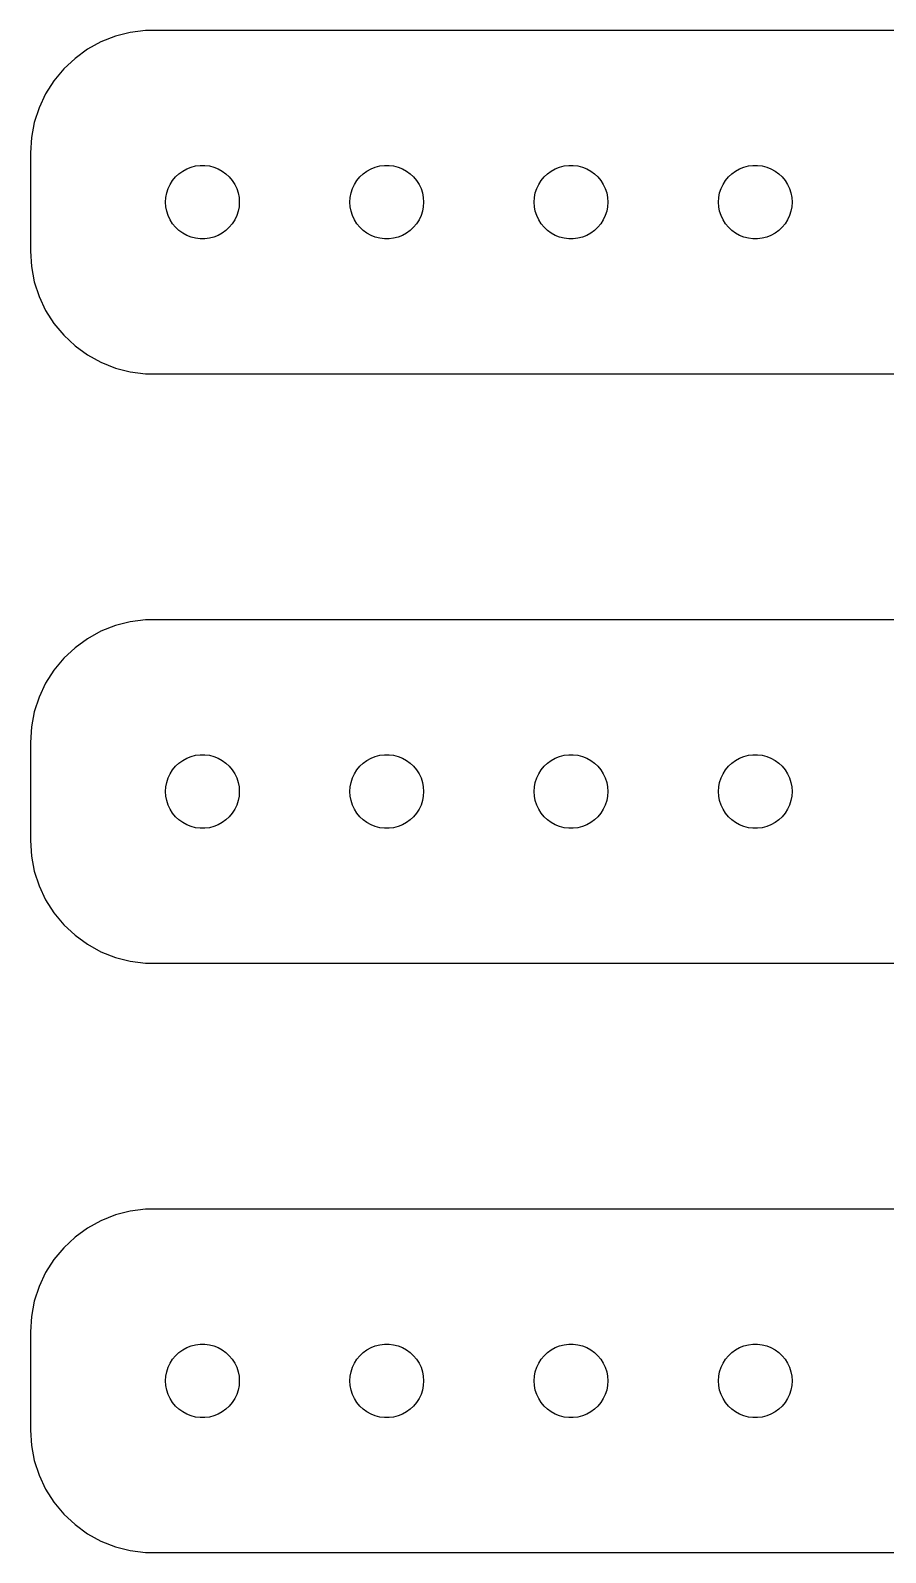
# Model space of a CAD drawing. Header units: metres. Extents: x -142 to 142, y 41 to 103.
# Drawn here: x -142 to -107.2, y 41 to 103 of the extents above; entities that cross this region are included whole.
import ezdxf

# ---------------------------------------------------------------- set-up
doc = ezdxf.new("R2010")
doc.units = ezdxf.units.M

msp = doc.modelspace()

# ---------------------------------------------------------------- linework, layer by layer
for p, q in [((-137.937, 102.911), (-138.545, 102.755)), ((-137.314, 102.99), (-137.937, 102.911)), ((137.314, 102.99), (-137.314, 102.99)), ((-139.129, 102.524), (-139.679, 102.222)), ((-138.545, 102.755), (-139.129, 102.524)), ((-140.187, 101.853), (-140.645, 101.423)), ((-139.679, 102.222), (-140.187, 101.853)), ((-140.645, 101.423), (-141.045, 100.939)), ((-141.382, 100.409), (-141.649, 99.8406)), ((-141.045, 100.939), (-141.382, 100.409)), ((-141.649, 99.8406), (-141.843, 99.2434)), ((-141.843, 99.2434), (-141.961, 98.6267)), ((-141.961, 98.6267), (-142, 98)), ((-142, 98), (-142, 94)), ((-135.804, 97.2665), (-135.639, 97.3572)), ((-135.639, 97.3572), (-135.464, 97.4266)), ((-135.464, 97.4266), (-135.281, 97.4734)), ((-135.281, 97.4734), (-135.094, 97.497)), ((-135.094, 97.497), (-134.906, 97.497)), ((-134.906, 97.497), (-134.719, 97.4734)), ((-134.719, 97.4734), (-134.536, 97.4266)), ((-134.536, 97.4266), (-134.361, 97.3572)), ((-134.361, 97.3572), (-134.196, 97.2665)), ((-128.304, 97.2665), (-128.139, 97.3572)), ((-128.139, 97.3572), (-127.964, 97.4266)), ((-127.964, 97.4266), (-127.781, 97.4734)), ((-127.781, 97.4734), (-127.594, 97.497)), ((-127.594, 97.497), (-127.406, 97.497)), ((-127.406, 97.497), (-127.219, 97.4734)), ((-127.219, 97.4734), (-127.036, 97.4266)), ((-127.036, 97.4266), (-126.861, 97.3572)), ((-126.861, 97.3572), (-126.696, 97.2665)), ((-120.804, 97.2665), (-120.639, 97.3572)), ((-120.639, 97.3572), (-120.464, 97.4266)), ((-120.464, 97.4266), (-120.281, 97.4734)), ((-120.281, 97.4734), (-120.094, 97.497)), ((-120.094, 97.497), (-119.906, 97.497)), ((-119.906, 97.497), (-119.719, 97.4734)), ((-119.719, 97.4734), (-119.536, 97.4266)), ((-119.536, 97.4266), (-119.361, 97.3572)), ((-119.361, 97.3572), (-119.196, 97.2665)), ((-113.304, 97.2665), (-113.139, 97.3572)), ((-113.139, 97.3572), (-112.964, 97.4266)), ((-112.964, 97.4266), (-112.781, 97.4734)), ((-112.781, 97.4734), (-112.594, 97.497)), ((-112.594, 97.497), (-112.406, 97.497)), ((-112.406, 97.497), (-112.219, 97.4734)), ((-112.219, 97.4734), (-112.036, 97.4266)), ((-112.036, 97.4266), (-111.861, 97.3572)), ((-111.861, 97.3572), (-111.696, 97.2665)), ((-136.395, 96.5522), (-136.314, 96.7226)), ((-136.314, 96.7226), (-136.214, 96.8817)), ((-136.214, 96.8817), (-136.093, 97.0268)), ((-136.093, 97.0268), (-135.956, 97.1558)), ((-135.956, 97.1558), (-135.804, 97.2665)), ((-134.196, 97.2665), (-134.044, 97.1558)), ((-134.044, 97.1558), (-133.907, 97.0268)), ((-133.907, 97.0268), (-133.786, 96.8817)), ((-133.786, 96.8817), (-133.686, 96.7226)), ((-133.686, 96.7226), (-133.605, 96.5522)), ((-128.895, 96.5522), (-128.814, 96.7226)), ((-128.814, 96.7226), (-128.714, 96.8817)), ((-128.714, 96.8817), (-128.593, 97.0268)), ((-128.593, 97.0268), (-128.456, 97.1558)), ((-128.456, 97.1558), (-128.304, 97.2665)), ((-126.696, 97.2665), (-126.544, 97.1558)), ((-126.544, 97.1558), (-126.407, 97.0268)), ((-126.407, 97.0268), (-126.286, 96.8817)), ((-126.286, 96.8817), (-126.186, 96.7226)), ((-126.186, 96.7226), (-126.105, 96.5522)), ((-121.395, 96.5522), (-121.314, 96.7226)), ((-121.314, 96.7226), (-121.214, 96.8817)), ((-121.214, 96.8817), (-121.093, 97.0268)), ((-121.093, 97.0268), (-120.956, 97.1558)), ((-120.956, 97.1558), (-120.804, 97.2665)), ((-119.196, 97.2665), (-119.044, 97.1558)), ((-119.044, 97.1558), (-118.907, 97.0268)), ((-118.907, 97.0268), (-118.786, 96.8817)), ((-118.786, 96.8817), (-118.686, 96.7226)), ((-118.686, 96.7226), (-118.605, 96.5522)), ((-113.895, 96.5522), (-113.814, 96.7226)), ((-113.814, 96.7226), (-113.714, 96.8817)), ((-113.714, 96.8817), (-113.593, 97.0268)), ((-113.593, 97.0268), (-113.456, 97.1558)), ((-113.456, 97.1558), (-113.304, 97.2665)), ((-111.696, 97.2665), (-111.544, 97.1558)), ((-111.544, 97.1558), (-111.407, 97.0268)), ((-111.407, 97.0268), (-111.286, 96.8817)), ((-111.286, 96.8817), (-111.186, 96.7226)), ((-111.186, 96.7226), (-111.105, 96.5522)), ((-136.5, 96), (-136.488, 96.188)), ((-136.488, 96.188), (-136.453, 96.373)), ((-136.453, 96.373), (-136.395, 96.5522)), ((-133.605, 96.5522), (-133.547, 96.373)), ((-133.547, 96.373), (-133.512, 96.188)), ((-133.512, 96.188), (-133.5, 96)), ((-129, 96), (-128.988, 96.188)), ((-128.988, 96.188), (-128.953, 96.373)), ((-128.953, 96.373), (-128.895, 96.5522)), ((-126.105, 96.5522), (-126.047, 96.373)), ((-126.047, 96.373), (-126.012, 96.188)), ((-126.012, 96.188), (-126, 96)), ((-121.5, 96), (-121.488, 96.188)), ((-121.488, 96.188), (-121.453, 96.373)), ((-121.453, 96.373), (-121.395, 96.5522)), ((-118.605, 96.5522), (-118.547, 96.373)), ((-118.547, 96.373), (-118.512, 96.188)), ((-118.512, 96.188), (-118.5, 96)), ((-114, 96), (-113.988, 96.188)), ((-113.988, 96.188), (-113.953, 96.373)), ((-113.953, 96.373), (-113.895, 96.5522)), ((-111.105, 96.5522), (-111.047, 96.373)), ((-111.047, 96.373), (-111.012, 96.188)), ((-111.012, 96.188), (-111, 96)), ((-136.488, 95.812), (-136.5, 96)), ((-136.453, 95.627), (-136.488, 95.812)), ((-136.395, 95.4478), (-136.453, 95.627)), ((-133.547, 95.627), (-133.605, 95.4478)), ((-133.512, 95.812), (-133.547, 95.627)), ((-133.5, 96), (-133.512, 95.812)), ((-128.988, 95.812), (-129, 96)), ((-128.953, 95.627), (-128.988, 95.812)), ((-128.895, 95.4478), (-128.953, 95.627)), ((-126.047, 95.627), (-126.105, 95.4478)), ((-126.012, 95.812), (-126.047, 95.627)), ((-126, 96), (-126.012, 95.812)), ((-121.488, 95.812), (-121.5, 96)), ((-121.453, 95.627), (-121.488, 95.812)), ((-121.395, 95.4478), (-121.453, 95.627)), ((-118.547, 95.627), (-118.605, 95.4478)), ((-118.512, 95.812), (-118.547, 95.627)), ((-118.5, 96), (-118.512, 95.812)), ((-113.988, 95.812), (-114, 96)), ((-113.953, 95.627), (-113.988, 95.812)), ((-113.895, 95.4478), (-113.953, 95.627)), ((-111.047, 95.627), (-111.105, 95.4478)), ((-111.012, 95.812), (-111.047, 95.627)), ((-111, 96), (-111.012, 95.812)), ((-136.314, 95.2774), (-136.395, 95.4478)), ((-136.214, 95.1183), (-136.314, 95.2774)), ((-136.093, 94.9732), (-136.214, 95.1183)), ((-135.956, 94.8442), (-136.093, 94.9732)), ((-135.804, 94.7335), (-135.956, 94.8442)), ((-134.044, 94.8442), (-134.196, 94.7335)), ((-133.907, 94.9732), (-134.044, 94.8442)), ((-133.786, 95.1183), (-133.907, 94.9732)), ((-133.686, 95.2774), (-133.786, 95.1183)), ((-133.605, 95.4478), (-133.686, 95.2774)), ((-128.814, 95.2774), (-128.895, 95.4478)), ((-128.714, 95.1183), (-128.814, 95.2774)), ((-128.593, 94.9732), (-128.714, 95.1183)), ((-128.456, 94.8442), (-128.593, 94.9732)), ((-128.304, 94.7335), (-128.456, 94.8442)), ((-126.544, 94.8442), (-126.696, 94.7335)), ((-126.407, 94.9732), (-126.544, 94.8442)), ((-126.286, 95.1183), (-126.407, 94.9732)), ((-126.186, 95.2774), (-126.286, 95.1183)), ((-126.105, 95.4478), (-126.186, 95.2774)), ((-121.314, 95.2774), (-121.395, 95.4478)), ((-121.214, 95.1183), (-121.314, 95.2774)), ((-121.093, 94.9732), (-121.214, 95.1183)), ((-120.956, 94.8442), (-121.093, 94.9732)), ((-120.804, 94.7335), (-120.956, 94.8442)), ((-119.044, 94.8442), (-119.196, 94.7335)), ((-118.907, 94.9732), (-119.044, 94.8442)), ((-118.786, 95.1183), (-118.907, 94.9732)), ((-118.686, 95.2774), (-118.786, 95.1183)), ((-118.605, 95.4478), (-118.686, 95.2774)), ((-113.814, 95.2774), (-113.895, 95.4478)), ((-113.714, 95.1183), (-113.814, 95.2774)), ((-113.593, 94.9732), (-113.714, 95.1183)), ((-113.456, 94.8442), (-113.593, 94.9732)), ((-113.304, 94.7335), (-113.456, 94.8442)), ((-111.544, 94.8442), (-111.696, 94.7335)), ((-111.407, 94.9732), (-111.544, 94.8442)), ((-111.286, 95.1183), (-111.407, 94.9732)), ((-111.186, 95.2774), (-111.286, 95.1183)), ((-111.105, 95.4478), (-111.186, 95.2774)), ((-135.639, 94.6428), (-135.804, 94.7335)), ((-135.464, 94.5734), (-135.639, 94.6428)), ((-135.281, 94.5266), (-135.464, 94.5734)), ((-135.094, 94.503), (-135.281, 94.5266)), ((-134.906, 94.503), (-135.094, 94.503)), ((-134.719, 94.5266), (-134.906, 94.503)), ((-134.536, 94.5734), (-134.719, 94.5266)), ((-134.361, 94.6428), (-134.536, 94.5734)), ((-134.196, 94.7335), (-134.361, 94.6428)), ((-128.139, 94.6428), (-128.304, 94.7335)), ((-127.964, 94.5734), (-128.139, 94.6428)), ((-127.781, 94.5266), (-127.964, 94.5734)), ((-127.594, 94.503), (-127.781, 94.5266)), ((-127.406, 94.503), (-127.594, 94.503)), ((-127.219, 94.5266), (-127.406, 94.503)), ((-127.036, 94.5734), (-127.219, 94.5266)), ((-126.861, 94.6428), (-127.036, 94.5734)), ((-126.696, 94.7335), (-126.861, 94.6428)), ((-120.639, 94.6428), (-120.804, 94.7335)), ((-120.464, 94.5734), (-120.639, 94.6428)), ((-120.281, 94.5266), (-120.464, 94.5734)), ((-120.094, 94.503), (-120.281, 94.5266)), ((-119.906, 94.503), (-120.094, 94.503)), ((-119.719, 94.5266), (-119.906, 94.503)), ((-119.536, 94.5734), (-119.719, 94.5266)), ((-119.361, 94.6428), (-119.536, 94.5734)), ((-119.196, 94.7335), (-119.361, 94.6428)), ((-113.139, 94.6428), (-113.304, 94.7335)), ((-112.964, 94.5734), (-113.139, 94.6428)), ((-112.781, 94.5266), (-112.964, 94.5734)), ((-112.594, 94.503), (-112.781, 94.5266)), ((-112.406, 94.503), (-112.594, 94.503)), ((-112.219, 94.5266), (-112.406, 94.503)), ((-112.036, 94.5734), (-112.219, 94.5266)), ((-111.861, 94.6428), (-112.036, 94.5734)), ((-111.696, 94.7335), (-111.861, 94.6428)), ((-142, 94), (-141.961, 93.3733)), ((-141.961, 93.3733), (-141.843, 92.7566)), ((-141.843, 92.7566), (-141.649, 92.1594)), ((-141.649, 92.1594), (-141.382, 91.5912)), ((-141.382, 91.5912), (-141.045, 91.0611)), ((-141.045, 91.0611), (-140.645, 90.5773)), ((-140.645, 90.5773), (-140.187, 90.1474)), ((-140.187, 90.1474), (-139.679, 89.7784)), ((-139.679, 89.7784), (-139.129, 89.4759)), ((-139.129, 89.4759), (-138.545, 89.2447)), ((-138.545, 89.2447), (-137.937, 89.0886)), ((-137.937, 89.0886), (-137.314, 89.0099)), ((-137.314, 89.0099), (137.314, 89.0099)), ((-138.545, 78.7553), (-139.129, 78.5241)), ((-137.937, 78.9114), (-138.545, 78.7553)), ((-137.314, 78.9901), (-137.937, 78.9114)), ((137.314, 78.9901), (-137.314, 78.9901)), ((-139.679, 78.2216), (-140.187, 77.8526)), ((-139.129, 78.5241), (-139.679, 78.2216)), ((-140.187, 77.8526), (-140.645, 77.4227)), ((-141.045, 76.9389), (-141.382, 76.4088)), ((-140.645, 77.4227), (-141.045, 76.9389)), ((-141.382, 76.4088), (-141.649, 75.8406)), ((-141.649, 75.8406), (-141.843, 75.2434)), ((-141.843, 75.2434), (-141.961, 74.6267)), ((-141.961, 74.6267), (-142, 74)), ((-142, 74), (-142, 70)), ((-136.093, 73.0268), (-135.956, 73.1558)), ((-135.956, 73.1558), (-135.804, 73.2665)), ((-135.804, 73.2665), (-135.639, 73.3572)), ((-135.639, 73.3572), (-135.464, 73.4266)), ((-135.464, 73.4266), (-135.281, 73.4734)), ((-135.281, 73.4734), (-135.094, 73.497)), ((-135.094, 73.497), (-134.906, 73.497)), ((-134.906, 73.497), (-134.719, 73.4734)), ((-134.719, 73.4734), (-134.536, 73.4266)), ((-134.536, 73.4266), (-134.361, 73.3572)), ((-134.361, 73.3572), (-134.196, 73.2665)), ((-134.196, 73.2665), (-134.044, 73.1558)), ((-134.044, 73.1558), (-133.907, 73.0268)), ((-128.593, 73.0268), (-128.456, 73.1558)), ((-128.456, 73.1558), (-128.304, 73.2665)), ((-128.304, 73.2665), (-128.139, 73.3572)), ((-128.139, 73.3572), (-127.964, 73.4266)), ((-127.964, 73.4266), (-127.781, 73.4734)), ((-127.781, 73.4734), (-127.594, 73.497)), ((-127.594, 73.497), (-127.406, 73.497)), ((-127.406, 73.497), (-127.219, 73.4734)), ((-127.219, 73.4734), (-127.036, 73.4266)), ((-127.036, 73.4266), (-126.861, 73.3572)), ((-126.861, 73.3572), (-126.696, 73.2665)), ((-126.696, 73.2665), (-126.544, 73.1558)), ((-126.544, 73.1558), (-126.407, 73.0268)), ((-121.093, 73.0268), (-120.956, 73.1558)), ((-120.956, 73.1558), (-120.804, 73.2665)), ((-120.804, 73.2665), (-120.639, 73.3572)), ((-120.639, 73.3572), (-120.464, 73.4266)), ((-120.464, 73.4266), (-120.281, 73.4734)), ((-120.281, 73.4734), (-120.094, 73.497)), ((-120.094, 73.497), (-119.906, 73.497)), ((-119.906, 73.497), (-119.719, 73.4734)), ((-119.719, 73.4734), (-119.536, 73.4266)), ((-119.536, 73.4266), (-119.361, 73.3572)), ((-119.361, 73.3572), (-119.196, 73.2665)), ((-119.196, 73.2665), (-119.044, 73.1558)), ((-119.044, 73.1558), (-118.907, 73.0268)), ((-113.593, 73.0268), (-113.456, 73.1558)), ((-113.456, 73.1558), (-113.304, 73.2665)), ((-113.304, 73.2665), (-113.139, 73.3572)), ((-113.139, 73.3572), (-112.964, 73.4266)), ((-112.964, 73.4266), (-112.781, 73.4734)), ((-112.781, 73.4734), (-112.594, 73.497)), ((-112.594, 73.497), (-112.406, 73.497)), ((-112.406, 73.497), (-112.219, 73.4734)), ((-112.219, 73.4734), (-112.036, 73.4266)), ((-112.036, 73.4266), (-111.861, 73.3572)), ((-111.861, 73.3572), (-111.696, 73.2665)), ((-111.696, 73.2665), (-111.544, 73.1558)), ((-111.544, 73.1558), (-111.407, 73.0268)), ((-136.453, 72.373), (-136.395, 72.5522)), ((-136.395, 72.5522), (-136.314, 72.7226)), ((-136.314, 72.7226), (-136.214, 72.8817)), ((-136.214, 72.8817), (-136.093, 73.0268)), ((-133.907, 73.0268), (-133.786, 72.8817)), ((-133.786, 72.8817), (-133.686, 72.7226)), ((-133.686, 72.7226), (-133.605, 72.5522)), ((-133.605, 72.5522), (-133.547, 72.373)), ((-128.953, 72.373), (-128.895, 72.5522)), ((-128.895, 72.5522), (-128.814, 72.7226)), ((-128.814, 72.7226), (-128.714, 72.8817)), ((-128.714, 72.8817), (-128.593, 73.0268)), ((-126.407, 73.0268), (-126.286, 72.8817)), ((-126.286, 72.8817), (-126.186, 72.7226)), ((-126.186, 72.7226), (-126.105, 72.5522)), ((-126.105, 72.5522), (-126.047, 72.373)), ((-121.453, 72.373), (-121.395, 72.5522)), ((-121.395, 72.5522), (-121.314, 72.7226)), ((-121.314, 72.7226), (-121.214, 72.8817)), ((-121.214, 72.8817), (-121.093, 73.0268)), ((-118.907, 73.0268), (-118.786, 72.8817)), ((-118.786, 72.8817), (-118.686, 72.7226)), ((-118.686, 72.7226), (-118.605, 72.5522)), ((-118.605, 72.5522), (-118.547, 72.373)), ((-113.953, 72.373), (-113.895, 72.5522)), ((-113.895, 72.5522), (-113.814, 72.7226)), ((-113.814, 72.7226), (-113.714, 72.8817)), ((-113.714, 72.8817), (-113.593, 73.0268)), ((-111.407, 73.0268), (-111.286, 72.8817)), ((-111.286, 72.8817), (-111.186, 72.7226)), ((-111.186, 72.7226), (-111.105, 72.5522)), ((-111.105, 72.5522), (-111.047, 72.373)), ((-136.5, 72), (-136.488, 72.188)), ((-136.488, 71.812), (-136.5, 72)), ((-136.488, 72.188), (-136.453, 72.373)), ((-133.547, 72.373), (-133.512, 72.188)), ((-133.512, 72.188), (-133.5, 72)), ((-133.5, 72), (-133.512, 71.812)), ((-129, 72), (-128.988, 72.188)), ((-128.988, 71.812), (-129, 72)), ((-128.988, 72.188), (-128.953, 72.373)), ((-126.047, 72.373), (-126.012, 72.188)), ((-126.012, 72.188), (-126, 72)), ((-126, 72), (-126.012, 71.812)), ((-121.5, 72), (-121.488, 72.188)), ((-121.488, 71.812), (-121.5, 72)), ((-121.488, 72.188), (-121.453, 72.373)), ((-118.547, 72.373), (-118.512, 72.188)), ((-118.512, 72.188), (-118.5, 72)), ((-118.5, 72), (-118.512, 71.812)), ((-114, 72), (-113.988, 72.188)), ((-113.988, 71.812), (-114, 72)), ((-113.988, 72.188), (-113.953, 72.373)), ((-111.047, 72.373), (-111.012, 72.188)), ((-111.012, 72.188), (-111, 72)), ((-111, 72), (-111.012, 71.812)), ((-136.453, 71.627), (-136.488, 71.812)), ((-136.395, 71.4478), (-136.453, 71.627)), ((-136.314, 71.2774), (-136.395, 71.4478)), ((-136.214, 71.1183), (-136.314, 71.2774)), ((-133.686, 71.2774), (-133.786, 71.1183)), ((-133.605, 71.4478), (-133.686, 71.2774)), ((-133.547, 71.627), (-133.605, 71.4478)), ((-133.512, 71.812), (-133.547, 71.627)), ((-128.953, 71.627), (-128.988, 71.812)), ((-128.895, 71.4478), (-128.953, 71.627)), ((-128.814, 71.2774), (-128.895, 71.4478)), ((-128.714, 71.1183), (-128.814, 71.2774)), ((-126.186, 71.2774), (-126.286, 71.1183)), ((-126.105, 71.4478), (-126.186, 71.2774)), ((-126.047, 71.627), (-126.105, 71.4478)), ((-126.012, 71.812), (-126.047, 71.627)), ((-121.453, 71.627), (-121.488, 71.812)), ((-121.395, 71.4478), (-121.453, 71.627)), ((-121.314, 71.2774), (-121.395, 71.4478)), ((-121.214, 71.1183), (-121.314, 71.2774)), ((-118.686, 71.2774), (-118.786, 71.1183)), ((-118.605, 71.4478), (-118.686, 71.2774)), ((-118.547, 71.627), (-118.605, 71.4478)), ((-118.512, 71.812), (-118.547, 71.627)), ((-113.953, 71.627), (-113.988, 71.812)), ((-113.895, 71.4478), (-113.953, 71.627)), ((-113.814, 71.2774), (-113.895, 71.4478)), ((-113.714, 71.1183), (-113.814, 71.2774)), ((-111.186, 71.2774), (-111.286, 71.1183)), ((-111.105, 71.4478), (-111.186, 71.2774)), ((-111.047, 71.627), (-111.105, 71.4478)), ((-111.012, 71.812), (-111.047, 71.627)), ((-136.093, 70.9732), (-136.214, 71.1183)), ((-135.956, 70.8442), (-136.093, 70.9732)), ((-135.804, 70.7335), (-135.956, 70.8442)), ((-135.639, 70.6428), (-135.804, 70.7335)), ((-134.196, 70.7335), (-134.361, 70.6428)), ((-134.044, 70.8442), (-134.196, 70.7335)), ((-133.907, 70.9732), (-134.044, 70.8442)), ((-133.786, 71.1183), (-133.907, 70.9732)), ((-128.593, 70.9732), (-128.714, 71.1183)), ((-128.456, 70.8442), (-128.593, 70.9732)), ((-128.304, 70.7335), (-128.456, 70.8442)), ((-128.139, 70.6428), (-128.304, 70.7335)), ((-126.696, 70.7335), (-126.861, 70.6428)), ((-126.544, 70.8442), (-126.696, 70.7335)), ((-126.407, 70.9732), (-126.544, 70.8442)), ((-126.286, 71.1183), (-126.407, 70.9732)), ((-121.093, 70.9732), (-121.214, 71.1183)), ((-120.956, 70.8442), (-121.093, 70.9732)), ((-120.804, 70.7335), (-120.956, 70.8442)), ((-120.639, 70.6428), (-120.804, 70.7335)), ((-119.196, 70.7335), (-119.361, 70.6428)), ((-119.044, 70.8442), (-119.196, 70.7335)), ((-118.907, 70.9732), (-119.044, 70.8442)), ((-118.786, 71.1183), (-118.907, 70.9732)), ((-113.593, 70.9732), (-113.714, 71.1183)), ((-113.456, 70.8442), (-113.593, 70.9732)), ((-113.304, 70.7335), (-113.456, 70.8442)), ((-113.139, 70.6428), (-113.304, 70.7335)), ((-111.696, 70.7335), (-111.861, 70.6428)), ((-111.544, 70.8442), (-111.696, 70.7335)), ((-111.407, 70.9732), (-111.544, 70.8442)), ((-111.286, 71.1183), (-111.407, 70.9732)), ((-135.464, 70.5734), (-135.639, 70.6428)), ((-135.281, 70.5266), (-135.464, 70.5734)), ((-135.094, 70.503), (-135.281, 70.5266)), ((-134.906, 70.503), (-135.094, 70.503)), ((-134.719, 70.5266), (-134.906, 70.503)), ((-134.536, 70.5734), (-134.719, 70.5266)), ((-134.361, 70.6428), (-134.536, 70.5734)), ((-127.964, 70.5734), (-128.139, 70.6428)), ((-127.781, 70.5266), (-127.964, 70.5734)), ((-127.594, 70.503), (-127.781, 70.5266)), ((-127.406, 70.503), (-127.594, 70.503)), ((-127.219, 70.5266), (-127.406, 70.503)), ((-127.036, 70.5734), (-127.219, 70.5266)), ((-126.861, 70.6428), (-127.036, 70.5734)), ((-120.464, 70.5734), (-120.639, 70.6428)), ((-120.281, 70.5266), (-120.464, 70.5734)), ((-120.094, 70.503), (-120.281, 70.5266)), ((-119.906, 70.503), (-120.094, 70.503)), ((-119.719, 70.5266), (-119.906, 70.503)), ((-119.536, 70.5734), (-119.719, 70.5266)), ((-119.361, 70.6428), (-119.536, 70.5734)), ((-112.964, 70.5734), (-113.139, 70.6428)), ((-112.781, 70.5266), (-112.964, 70.5734)), ((-112.594, 70.503), (-112.781, 70.5266)), ((-112.406, 70.503), (-112.594, 70.503)), ((-112.219, 70.5266), (-112.406, 70.503)), ((-112.036, 70.5734), (-112.219, 70.5266)), ((-111.861, 70.6428), (-112.036, 70.5734)), ((-142, 70), (-141.961, 69.3733)), ((-141.961, 69.3733), (-141.843, 68.7566)), ((-141.843, 68.7566), (-141.649, 68.1594)), ((-141.649, 68.1594), (-141.382, 67.5912)), ((-141.382, 67.5912), (-141.045, 67.0611)), ((-141.045, 67.0611), (-140.645, 66.5773)), ((-140.645, 66.5773), (-140.187, 66.1474)), ((-140.187, 66.1474), (-139.679, 65.7784)), ((-139.679, 65.7784), (-139.129, 65.4759)), ((-139.129, 65.4759), (-138.545, 65.2447)), ((-138.545, 65.2447), (-137.937, 65.0886)), ((-137.937, 65.0886), (-137.314, 65.0099)), ((-137.314, 65.0099), (137.314, 65.0099)), ((-138.545, 54.7553), (-139.129, 54.5241)), ((-137.937, 54.9114), (-138.545, 54.7553)), ((-137.314, 54.9901), (-137.937, 54.9114)), ((137.314, 54.9901), (-137.314, 54.9901)), ((-139.679, 54.2216), (-140.187, 53.8526)), ((-139.129, 54.5241), (-139.679, 54.2216)), ((-140.645, 53.4227), (-141.045, 52.9389)), ((-140.187, 53.8526), (-140.645, 53.4227)), ((-141.045, 52.9389), (-141.382, 52.4088)), ((-141.382, 52.4088), (-141.649, 51.8406)), ((-141.649, 51.8406), (-141.843, 51.2434)), ((-141.843, 51.2434), (-141.961, 50.6267)), ((-141.961, 50.6267), (-142, 50)), ((-142, 50), (-142, 46)), ((-136.214, 48.8817), (-136.093, 49.0268)), ((-136.093, 49.0268), (-135.956, 49.1558)), ((-135.956, 49.1558), (-135.804, 49.2665)), ((-135.804, 49.2665), (-135.639, 49.3572)), ((-135.639, 49.3572), (-135.464, 49.4266)), ((-135.464, 49.4266), (-135.281, 49.4734)), ((-135.281, 49.4734), (-135.094, 49.497)), ((-135.094, 49.497), (-134.906, 49.497)), ((-134.906, 49.497), (-134.719, 49.4734)), ((-134.719, 49.4734), (-134.536, 49.4266)), ((-134.536, 49.4266), (-134.361, 49.3572)), ((-134.361, 49.3572), (-134.196, 49.2665)), ((-134.196, 49.2665), (-134.044, 49.1558)), ((-134.044, 49.1558), (-133.907, 49.0268)), ((-133.907, 49.0268), (-133.786, 48.8817)), ((-128.714, 48.8817), (-128.593, 49.0268)), ((-128.593, 49.0268), (-128.456, 49.1558)), ((-128.456, 49.1558), (-128.304, 49.2665)), ((-128.304, 49.2665), (-128.139, 49.3572)), ((-128.139, 49.3572), (-127.964, 49.4266)), ((-127.964, 49.4266), (-127.781, 49.4734)), ((-127.781, 49.4734), (-127.594, 49.497)), ((-127.594, 49.497), (-127.406, 49.497)), ((-127.406, 49.497), (-127.219, 49.4734)), ((-127.219, 49.4734), (-127.036, 49.4266)), ((-127.036, 49.4266), (-126.861, 49.3572)), ((-126.861, 49.3572), (-126.696, 49.2665)), ((-126.696, 49.2665), (-126.544, 49.1558)), ((-126.544, 49.1558), (-126.407, 49.0268)), ((-126.407, 49.0268), (-126.286, 48.8817)), ((-121.214, 48.8817), (-121.093, 49.0268)), ((-121.093, 49.0268), (-120.956, 49.1558)), ((-120.956, 49.1558), (-120.804, 49.2665)), ((-120.804, 49.2665), (-120.639, 49.3572)), ((-120.639, 49.3572), (-120.464, 49.4266)), ((-120.464, 49.4266), (-120.281, 49.4734)), ((-120.281, 49.4734), (-120.094, 49.497)), ((-120.094, 49.497), (-119.906, 49.497)), ((-119.906, 49.497), (-119.719, 49.4734)), ((-119.719, 49.4734), (-119.536, 49.4266)), ((-119.536, 49.4266), (-119.361, 49.3572)), ((-119.361, 49.3572), (-119.196, 49.2665)), ((-119.196, 49.2665), (-119.044, 49.1558)), ((-119.044, 49.1558), (-118.907, 49.0268)), ((-118.907, 49.0268), (-118.786, 48.8817)), ((-113.714, 48.8817), (-113.593, 49.0268)), ((-113.593, 49.0268), (-113.456, 49.1558)), ((-113.456, 49.1558), (-113.304, 49.2665)), ((-113.304, 49.2665), (-113.139, 49.3572)), ((-113.139, 49.3572), (-112.964, 49.4266)), ((-112.964, 49.4266), (-112.781, 49.4734)), ((-112.781, 49.4734), (-112.594, 49.497)), ((-112.594, 49.497), (-112.406, 49.497)), ((-112.406, 49.497), (-112.219, 49.4734)), ((-112.219, 49.4734), (-112.036, 49.4266)), ((-112.036, 49.4266), (-111.861, 49.3572)), ((-111.861, 49.3572), (-111.696, 49.2665)), ((-111.696, 49.2665), (-111.544, 49.1558)), ((-111.544, 49.1558), (-111.407, 49.0268)), ((-111.407, 49.0268), (-111.286, 48.8817)), ((-136.488, 48.188), (-136.453, 48.373)), ((-136.453, 48.373), (-136.395, 48.5522)), ((-136.395, 48.5522), (-136.314, 48.7226)), ((-136.314, 48.7226), (-136.214, 48.8817)), ((-133.786, 48.8817), (-133.686, 48.7226)), ((-133.686, 48.7226), (-133.605, 48.5522)), ((-133.605, 48.5522), (-133.547, 48.373)), ((-133.547, 48.373), (-133.512, 48.188)), ((-128.988, 48.188), (-128.953, 48.373)), ((-128.953, 48.373), (-128.895, 48.5522)), ((-128.895, 48.5522), (-128.814, 48.7226)), ((-128.814, 48.7226), (-128.714, 48.8817)), ((-126.286, 48.8817), (-126.186, 48.7226)), ((-126.186, 48.7226), (-126.105, 48.5522)), ((-126.105, 48.5522), (-126.047, 48.373)), ((-126.047, 48.373), (-126.012, 48.188)), ((-121.488, 48.188), (-121.453, 48.373)), ((-121.453, 48.373), (-121.395, 48.5522)), ((-121.395, 48.5522), (-121.314, 48.7226)), ((-121.314, 48.7226), (-121.214, 48.8817)), ((-118.786, 48.8817), (-118.686, 48.7226)), ((-118.686, 48.7226), (-118.605, 48.5522)), ((-118.605, 48.5522), (-118.547, 48.373)), ((-118.547, 48.373), (-118.512, 48.188)), ((-113.988, 48.188), (-113.953, 48.373)), ((-113.953, 48.373), (-113.895, 48.5522)), ((-113.895, 48.5522), (-113.814, 48.7226)), ((-113.814, 48.7226), (-113.714, 48.8817)), ((-111.286, 48.8817), (-111.186, 48.7226)), ((-111.186, 48.7226), (-111.105, 48.5522)), ((-111.105, 48.5522), (-111.047, 48.373)), ((-111.047, 48.373), (-111.012, 48.188)), ((-136.5, 48), (-136.488, 48.188)), ((-136.488, 47.812), (-136.5, 48)), ((-136.453, 47.627), (-136.488, 47.812)), ((-133.512, 47.812), (-133.547, 47.627)), ((-133.512, 48.188), (-133.5, 48)), ((-133.5, 48), (-133.512, 47.812)), ((-129, 48), (-128.988, 48.188)), ((-128.988, 47.812), (-129, 48)), ((-128.953, 47.627), (-128.988, 47.812)), ((-126.012, 47.812), (-126.047, 47.627)), ((-126.012, 48.188), (-126, 48)), ((-126, 48), (-126.012, 47.812)), ((-121.5, 48), (-121.488, 48.188)), ((-121.488, 47.812), (-121.5, 48)), ((-121.453, 47.627), (-121.488, 47.812)), ((-118.512, 47.812), (-118.547, 47.627)), ((-118.512, 48.188), (-118.5, 48)), ((-118.5, 48), (-118.512, 47.812)), ((-114, 48), (-113.988, 48.188)), ((-113.988, 47.812), (-114, 48)), ((-113.953, 47.627), (-113.988, 47.812)), ((-111.012, 47.812), (-111.047, 47.627)), ((-111.012, 48.188), (-111, 48)), ((-111, 48), (-111.012, 47.812)), ((-136.395, 47.4478), (-136.453, 47.627)), ((-136.314, 47.2774), (-136.395, 47.4478)), ((-136.214, 47.1183), (-136.314, 47.2774)), ((-136.093, 46.9732), (-136.214, 47.1183)), ((-133.786, 47.1183), (-133.907, 46.9732)), ((-133.686, 47.2774), (-133.786, 47.1183)), ((-133.605, 47.4478), (-133.686, 47.2774)), ((-133.547, 47.627), (-133.605, 47.4478)), ((-128.895, 47.4478), (-128.953, 47.627)), ((-128.814, 47.2774), (-128.895, 47.4478)), ((-128.714, 47.1183), (-128.814, 47.2774)), ((-128.593, 46.9732), (-128.714, 47.1183)), ((-126.286, 47.1183), (-126.407, 46.9732)), ((-126.186, 47.2774), (-126.286, 47.1183)), ((-126.105, 47.4478), (-126.186, 47.2774)), ((-126.047, 47.627), (-126.105, 47.4478)), ((-121.395, 47.4478), (-121.453, 47.627)), ((-121.314, 47.2774), (-121.395, 47.4478)), ((-121.214, 47.1183), (-121.314, 47.2774)), ((-121.093, 46.9732), (-121.214, 47.1183)), ((-118.786, 47.1183), (-118.907, 46.9732)), ((-118.686, 47.2774), (-118.786, 47.1183)), ((-118.605, 47.4478), (-118.686, 47.2774)), ((-118.547, 47.627), (-118.605, 47.4478)), ((-113.895, 47.4478), (-113.953, 47.627)), ((-113.814, 47.2774), (-113.895, 47.4478)), ((-113.714, 47.1183), (-113.814, 47.2774)), ((-113.593, 46.9732), (-113.714, 47.1183)), ((-111.286, 47.1183), (-111.407, 46.9732)), ((-111.186, 47.2774), (-111.286, 47.1183)), ((-111.105, 47.4478), (-111.186, 47.2774)), ((-111.047, 47.627), (-111.105, 47.4478)), ((-135.956, 46.8442), (-136.093, 46.9732)), ((-135.804, 46.7335), (-135.956, 46.8442)), ((-135.639, 46.6428), (-135.804, 46.7335)), ((-135.464, 46.5734), (-135.639, 46.6428)), ((-135.281, 46.5266), (-135.464, 46.5734)), ((-135.094, 46.503), (-135.281, 46.5266)), ((-134.906, 46.503), (-135.094, 46.503)), ((-134.719, 46.5266), (-134.906, 46.503)), ((-134.536, 46.5734), (-134.719, 46.5266)), ((-134.361, 46.6428), (-134.536, 46.5734)), ((-134.196, 46.7335), (-134.361, 46.6428)), ((-134.044, 46.8442), (-134.196, 46.7335)), ((-133.907, 46.9732), (-134.044, 46.8442)), ((-128.456, 46.8442), (-128.593, 46.9732)), ((-128.304, 46.7335), (-128.456, 46.8442)), ((-128.139, 46.6428), (-128.304, 46.7335)), ((-127.964, 46.5734), (-128.139, 46.6428)), ((-127.781, 46.5266), (-127.964, 46.5734)), ((-127.594, 46.503), (-127.781, 46.5266)), ((-127.406, 46.503), (-127.594, 46.503)), ((-127.219, 46.5266), (-127.406, 46.503)), ((-127.036, 46.5734), (-127.219, 46.5266)), ((-126.861, 46.6428), (-127.036, 46.5734)), ((-126.696, 46.7335), (-126.861, 46.6428)), ((-126.544, 46.8442), (-126.696, 46.7335)), ((-126.407, 46.9732), (-126.544, 46.8442)), ((-120.956, 46.8442), (-121.093, 46.9732)), ((-120.804, 46.7335), (-120.956, 46.8442)), ((-120.639, 46.6428), (-120.804, 46.7335)), ((-120.464, 46.5734), (-120.639, 46.6428)), ((-120.281, 46.5266), (-120.464, 46.5734)), ((-120.094, 46.503), (-120.281, 46.5266)), ((-119.906, 46.503), (-120.094, 46.503)), ((-119.719, 46.5266), (-119.906, 46.503)), ((-119.536, 46.5734), (-119.719, 46.5266)), ((-119.361, 46.6428), (-119.536, 46.5734)), ((-119.196, 46.7335), (-119.361, 46.6428)), ((-119.044, 46.8442), (-119.196, 46.7335)), ((-118.907, 46.9732), (-119.044, 46.8442)), ((-113.456, 46.8442), (-113.593, 46.9732)), ((-113.304, 46.7335), (-113.456, 46.8442)), ((-113.139, 46.6428), (-113.304, 46.7335)), ((-112.964, 46.5734), (-113.139, 46.6428)), ((-112.781, 46.5266), (-112.964, 46.5734)), ((-112.594, 46.503), (-112.781, 46.5266)), ((-112.406, 46.503), (-112.594, 46.503)), ((-112.219, 46.5266), (-112.406, 46.503)), ((-112.036, 46.5734), (-112.219, 46.5266)), ((-111.861, 46.6428), (-112.036, 46.5734)), ((-111.696, 46.7335), (-111.861, 46.6428)), ((-111.544, 46.8442), (-111.696, 46.7335)), ((-111.407, 46.9732), (-111.544, 46.8442)), ((-142, 46), (-141.961, 45.3733)), ((-141.961, 45.3733), (-141.843, 44.7566)), ((-141.843, 44.7566), (-141.649, 44.1594)), ((-141.649, 44.1594), (-141.382, 43.5912)), ((-141.382, 43.5912), (-141.045, 43.0611)), ((-141.045, 43.0611), (-140.645, 42.5773)), ((-140.645, 42.5773), (-140.187, 42.1474)), ((-140.187, 42.1474), (-139.679, 41.7784)), ((-139.679, 41.7784), (-139.129, 41.4759)), ((-139.129, 41.4759), (-138.545, 41.2447)), ((-138.545, 41.2447), (-137.937, 41.0886)), ((-137.937, 41.0886), (-137.314, 41.0099)), ((-137.314, 41.0099), (137.314, 41.0099))]:
    msp.add_line(p, q)

doc.saveas('drawing.dxf')
